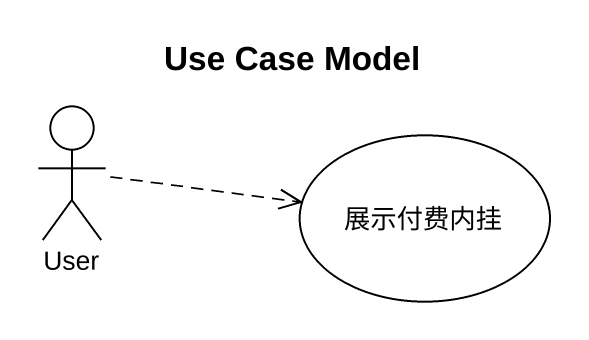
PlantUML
@startuml
title Use Case Model
actor User
usecase 展示付费内挂
User .right.> 展示付费内挂
@enduml
